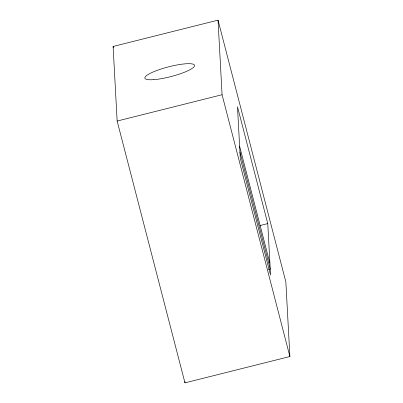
<?xml version="1.0" encoding="UTF-8"?>
<svg xmlns="http://www.w3.org/2000/svg" width="403" height="403" viewBox="0 0 403 403"><rect width="100%" height="100%" fill="white"/><g stroke="black" fill="none" stroke-linecap="round" stroke-linejoin="round"><path stroke-width="0.6" d="M113.107 46.466L218.033 20.15L285.853 281.949L289.893 356.534L184.967 382.85L117.147 121.051L113.107 46.466L113.424 47.685M117.147 121.051L222.073 94.73L218.033 20.15M259.92 225.559L267.763 223.594L237.483 106.714L240.274 158.203L270.549 275.078L267.763 223.594M268.418 269.421L270.222 268.972L239.941 152.092M239.634 146.375L269.909 263.25M222.073 94.73L289.893 356.534M184.901 381.596L184.967 382.85M153.226 79.693A25.651 5.017 -14.5 0 0 194.075 66.707A25.651 5.017 -14.5 0 0 161.865 68.762A25.651 5.017 -14.5 0 0 153.226 79.693"/></g></svg>
